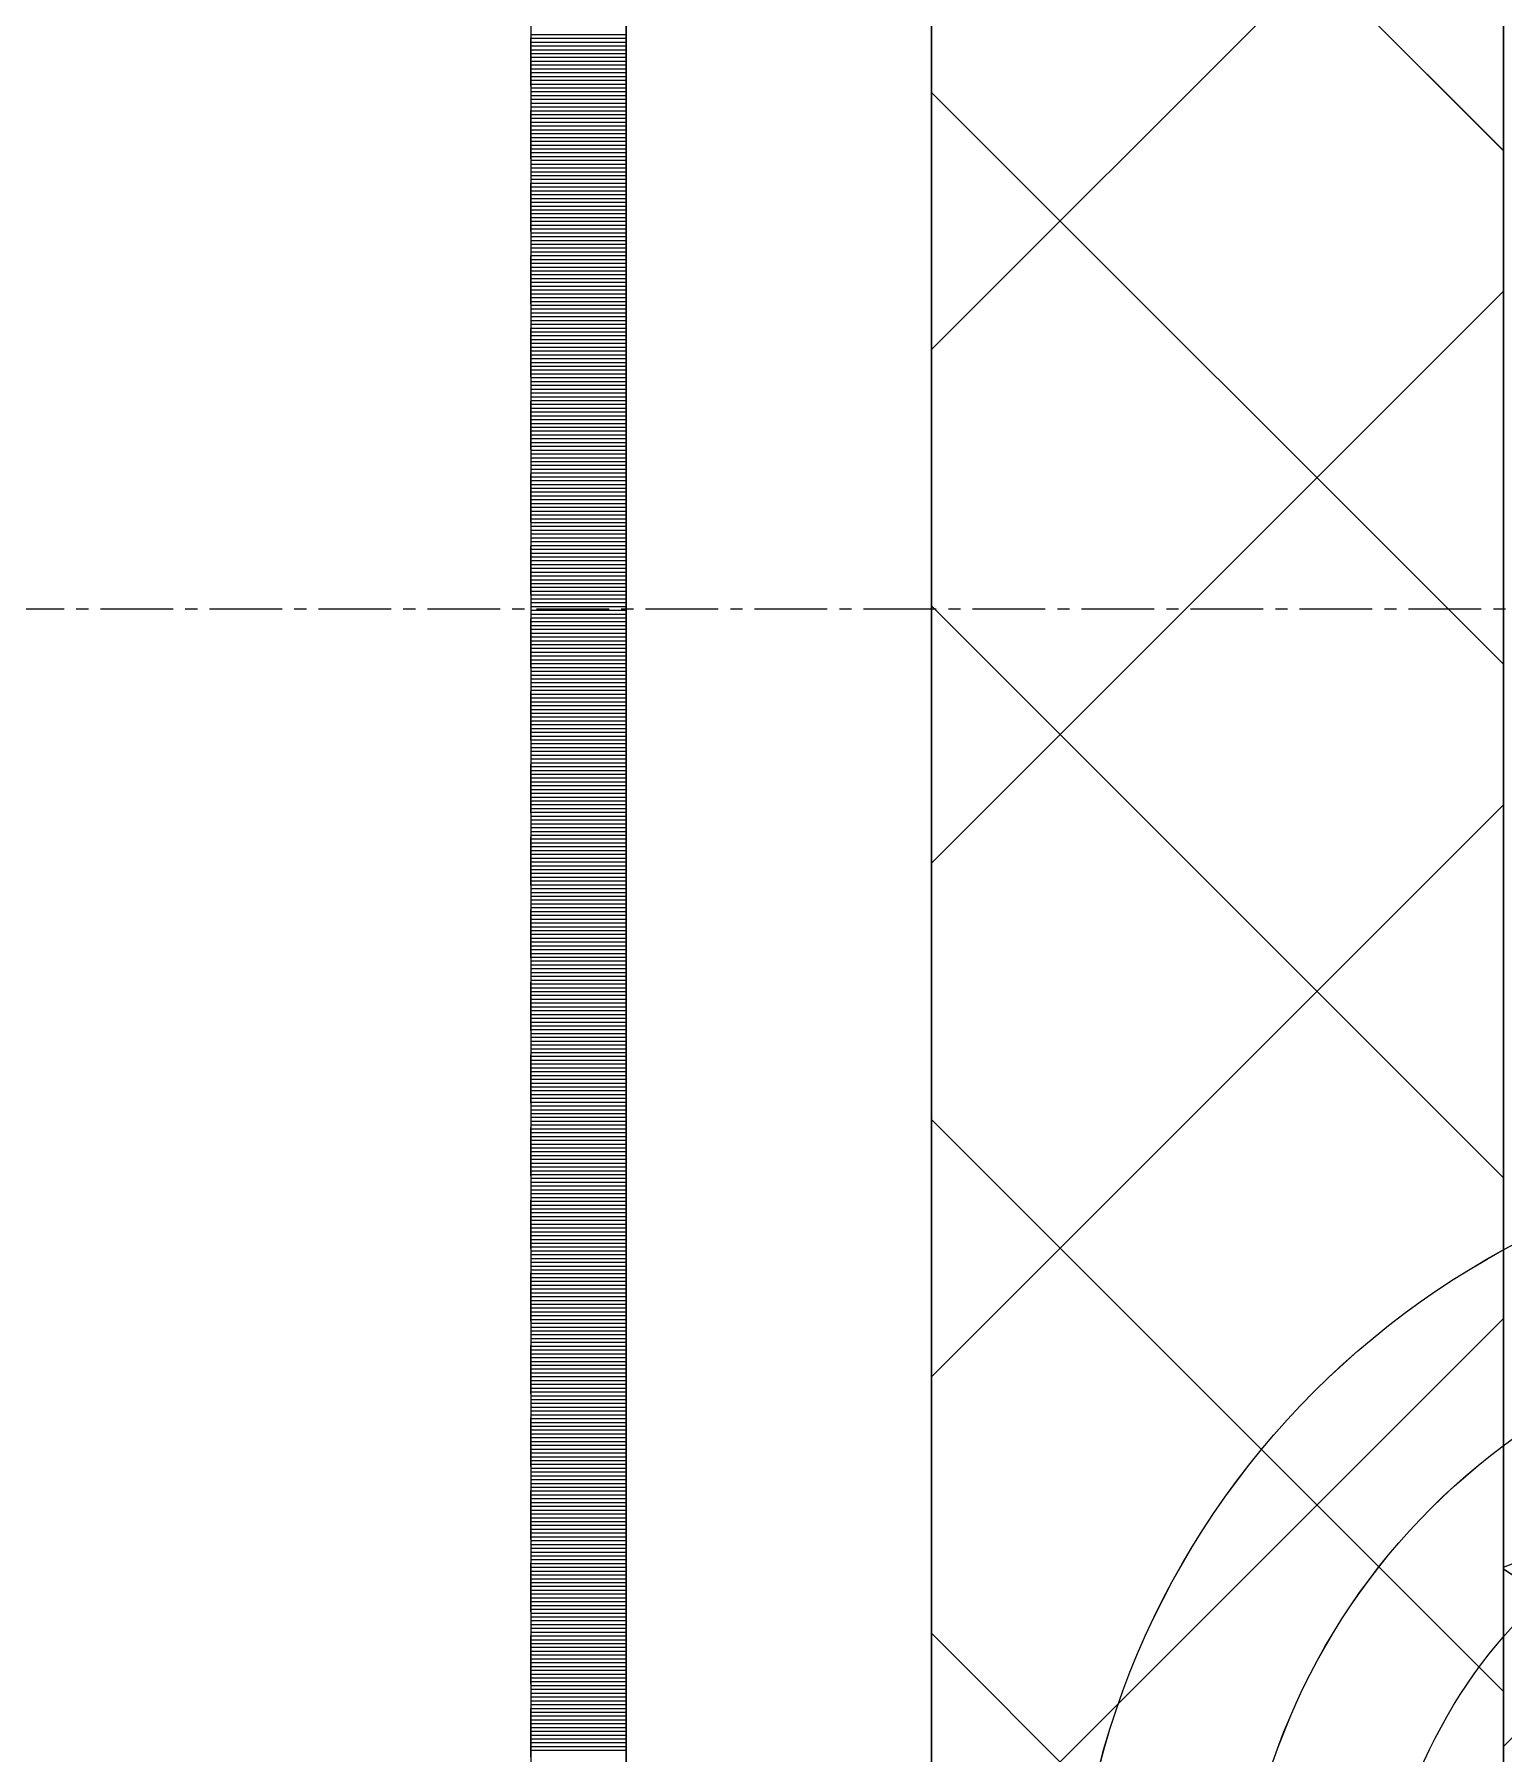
# Model space of a CAD drawing. Header units: millimetres. Extents: x 470010 to 1231400, y -134005 to 421770.
# Drawn here: x 672388.4 to 672773.6, y -67511.4 to -67060.5 of the extents above; entities that cross this region are included whole.
import ezdxf
from ezdxf.enums import TextEntityAlignment as Align

# ---------------------------------------------------------------- set-up
doc = ezdxf.new("R2010")
doc.units = ezdxf.units.MM
doc.linetypes.add('CENTER2', pattern=[28.575, 19.05, -3.175, 3.175, -3.175])
doc.linetypes.add('DASHED', pattern=[19.05, 12.7, -6.35])
doc.layers.get('Defpoints').update_dxf_attribs({"color": 140})
doc.layers.add('АР_Делит', color=120, linetype='Continuous', lineweight=0, plot=False)
for name, color, linetype, lineweight in [('АР_Стены ПЕНОблок', 52, 'Continuous', 20), ('АР_Тонкая', 254, 'Continuous', 5), ('АР_Утеплитель', 31, 'Continuous', 0), ('АР_Штриховка', 8, 'Continuous', 0)]:
    doc.layers.add(name, color=color, linetype=linetype, lineweight=lineweight)
doc.layers.add('РД_Оси_100', color=7, linetype='Continuous', lineweight=0, true_color=0x525252)
doc.styles.add('style1', font='ARIALN.TTF')

# ---------------------------------------------------------------- blocks, each defined once
blk = doc.blocks.new('СОШ_2200_АР_ОСИ_М100_28.05.24')
at = {"layer": 'АР_Делит', "color": 251, "linetype": 'DASHED', "true_color": 0x636466}
blk.add_lwpolyline([(114955, 135155), (114955, -355), (93595.036, -355), (93595.036, 13855), (94145, 13855), (94145, 68320), (66055, 68320), (66055, 13857.73), (83455, 13857.73), (83455, -355), (45245, -355), (45245, 13145), (44695, 13145), (44695, 26755), (45245, 26755), (45245, 68320), (20455, 68320), (20455, 26755), (27955, 26755), (27955, 13145), (-355, 13145), (-355, 100855)], dxfattribs=at)
at = {"layer": 'РД_Оси_100', "color": 251, "linetype": 'CENTER2', "true_color": 0x636466}
blk.add_lwpolyline([(29555, 26400), (-5454.958, 26400), (-5954.958, 26250)], dxfattribs=at)
blk = doc.blocks.new('A$C9108343f')
at = {"layer": 'АР_Делит', "color": 18, "true_color": 0x000000}
for radius in [216.34, 173.04, 136.21]:
    blk.add_circle((7158.34, 32796.92), radius, dxfattribs=at)
at = {"layer": 'АР_Стены ПЕНОблок', "color": 18, "linetype": 'Continuous', "lineweight": 20, "true_color": 0x000000}
blk.add_line((7054.96, 97555), (7054.96, 21355), dxfattribs=at)
at = {"layer": 'АР_Тонкая', "color": 18, "linetype": 'Continuous', "lineweight": 5, "true_color": 0x000000}
for p, q in [((6799.96, 97555), (6799.96, 21355)), ((6824.96, 97555), (6824.96, 21355)), ((6824.96, 21355), (6824.96, 97555)), ((6904.96, 21355), (6904.96, 97555))]:
    blk.add_line(p, q, dxfattribs=at)
at = {"layer": 'АР_Утеплитель', "color": 18, "linetype": 'Continuous', "lineweight": 0, "true_color": 0x000000}
for p, q in [((6904.96, 97555), (6904.96, 21355)), ((7054.96, 21355), (7054.96, 97555))]:
    blk.add_line(p, q, dxfattribs=at)
at = {"layer": 'АР_Штриховка', "color": 18, "linetype": 'Continuous', "lineweight": 0, "true_color": 0x000000}
for p, q in [((7054.96, 33275.27), (6904.96, 33425.27)), ((6904.96, 33223.13), (7054.96, 33373.13)), ((6799.96, 33305.75), (6824.96, 33305.75)), ((6799.96, 33304.75), (6824.96, 33304.75)), ((6799.96, 33303.75), (6824.96, 33303.75)), ((6799.96, 33302.75), (6824.96, 33302.75)), ((6799.96, 33301.75), (6824.96, 33301.75)), ((6799.96, 33300.75), (6824.96, 33300.75)), ((6799.96, 33299.75), (6824.96, 33299.75)), ((6799.96, 33298.75), (6824.96, 33298.75)), ((6799.96, 33297.75), (6824.96, 33297.75)), ((6799.96, 33296.75), (6824.96, 33296.75)), ((6799.96, 33295.75), (6824.96, 33295.75)), ((6799.96, 33294.75), (6824.96, 33294.75)), ((6799.96, 33293.75), (6824.96, 33293.75)), ((6799.96, 33292.75), (6824.96, 33292.75)), ((6799.96, 33291.75), (6824.96, 33291.75)), ((6799.96, 33290.75), (6824.96, 33290.75)), ((6799.96, 33289.75), (6824.96, 33289.75)), ((7054.96, 33140.56), (6904.96, 33290.56)), ((6799.96, 33288.75), (6824.96, 33288.75)), ((6799.96, 33287.75), (6824.96, 33287.75)), ((6799.96, 33286.75), (6824.96, 33286.75)), ((6799.96, 33285.75), (6824.96, 33285.75)), ((6799.96, 33284.75), (6824.96, 33284.75)), ((6799.96, 33283.75), (6824.96, 33283.75)), ((6799.96, 33282.75), (6824.96, 33282.75)), ((6799.96, 33281.75), (6824.96, 33281.75)), ((6799.96, 33280.75), (6824.96, 33280.75)), ((6799.96, 33279.75), (6824.96, 33279.75)), ((6799.96, 33278.75), (6824.96, 33278.75)), ((6799.96, 33277.75), (6824.96, 33277.75)), ((6799.96, 33276.75), (6824.96, 33276.75)), ((6799.96, 33275.75), (6824.96, 33275.75)), ((6799.96, 33274.75), (6824.96, 33274.75)), ((6799.96, 33273.75), (6824.96, 33273.75)), ((6799.96, 33272.75), (6824.96, 33272.75)), ((6799.96, 33271.75), (6824.96, 33271.75)), ((6799.96, 33270.75), (6824.96, 33270.75)), ((6799.96, 33269.75), (6824.96, 33269.75)), ((6799.96, 33268.75), (6824.96, 33268.75)), ((6799.96, 33267.75), (6824.96, 33267.75)), ((6799.96, 33266.75), (6824.96, 33266.75)), ((6799.96, 33265.75), (6824.96, 33265.75)), ((6799.96, 33264.75), (6824.96, 33264.75)), ((6799.96, 33263.75), (6824.96, 33263.75)), ((6799.96, 33262.75), (6824.96, 33262.75)), ((6799.96, 33261.75), (6824.96, 33261.75)), ((6799.96, 33260.75), (6824.96, 33260.75)), ((6799.96, 33259.75), (6824.96, 33259.75)), ((6799.96, 33258.75), (6824.96, 33258.75)), ((6799.96, 33257.75), (6824.96, 33257.75)), ((6799.96, 33256.75), (6824.96, 33256.75)), ((6799.96, 33255.75), (6824.96, 33255.75)), ((6799.96, 33254.75), (6824.96, 33254.75)), ((6799.96, 33253.75), (6824.96, 33253.75)), ((6799.96, 33252.75), (6824.96, 33252.75)), ((6799.96, 33251.75), (6824.96, 33251.75)), ((6799.96, 33250.75), (6824.96, 33250.75)), ((6799.96, 33249.75), (6824.96, 33249.75)), ((6799.96, 33248.75), (6824.96, 33248.75)), ((6799.96, 33247.75), (6824.96, 33247.75)), ((6799.96, 33246.75), (6824.96, 33246.75)), ((6799.96, 33245.75), (6824.96, 33245.75)), ((6799.96, 33244.75), (6824.96, 33244.75)), ((6799.96, 33243.75), (6824.96, 33243.75)), ((6799.96, 33242.75), (6824.96, 33242.75)), ((6799.96, 33241.75), (6824.96, 33241.75)), ((6799.96, 33240.75), (6824.96, 33240.75)), ((6799.96, 33239.75), (6824.96, 33239.75)), ((6799.96, 33238.75), (6824.96, 33238.75)), ((6799.96, 33237.75), (6824.96, 33237.75)), ((6799.96, 33236.75), (6824.96, 33236.75)), ((6799.96, 33235.75), (6824.96, 33235.75)), ((6904.96, 33088.43), (7054.96, 33238.43)), ((6799.96, 33234.75), (6824.96, 33234.75)), ((6799.96, 33233.75), (6824.96, 33233.75)), ((6799.96, 33232.75), (6824.96, 33232.75)), ((6799.96, 33231.75), (6824.96, 33231.75)), ((6799.96, 33230.75), (6824.96, 33230.75)), ((6799.96, 33229.75), (6824.96, 33229.75)), ((6799.96, 33228.75), (6824.96, 33228.75)), ((6799.96, 33227.75), (6824.96, 33227.75)), ((6799.96, 33226.75), (6824.96, 33226.75)), ((6799.96, 33225.75), (6824.96, 33225.75)), ((6799.96, 33224.75), (6824.96, 33224.75)), ((6799.96, 33223.75), (6824.96, 33223.75)), ((6799.96, 33222.75), (6824.96, 33222.75)), ((6799.96, 33221.75), (6824.96, 33221.75)), ((6799.96, 33220.75), (6824.96, 33220.75)), ((6799.96, 33219.75), (6824.96, 33219.75)), ((6799.96, 33218.75), (6824.96, 33218.75)), ((6799.96, 33217.75), (6824.96, 33217.75)), ((6799.96, 33216.75), (6824.96, 33216.75)), ((6799.96, 33215.75), (6824.96, 33215.75)), ((6799.96, 33214.75), (6824.96, 33214.75)), ((6799.96, 33213.75), (6824.96, 33213.75)), ((6799.96, 33212.75), (6824.96, 33212.75)), ((6799.96, 33211.75), (6824.96, 33211.75)), ((6799.96, 33210.75), (6824.96, 33210.75)), ((6799.96, 33209.75), (6824.96, 33209.75)), ((6799.96, 33208.75), (6824.96, 33208.75)), ((6799.96, 33207.75), (6824.96, 33207.75)), ((6799.96, 33206.75), (6824.96, 33206.75)), ((6799.96, 33205.75), (6824.96, 33205.75)), ((6799.96, 33204.75), (6824.96, 33204.75)), ((6799.96, 33203.75), (6824.96, 33203.75)), ((6799.96, 33202.75), (6824.96, 33202.75)), ((6799.96, 33201.75), (6824.96, 33201.75)), ((6799.96, 33200.75), (6824.96, 33200.75)), ((6799.96, 33199.75), (6824.96, 33199.75)), ((6799.96, 33198.75), (6824.96, 33198.75)), ((6799.96, 33197.75), (6824.96, 33197.75)), ((6799.96, 33196.75), (6824.96, 33196.75)), ((6799.96, 33195.75), (6824.96, 33195.75)), ((6799.96, 33194.75), (6824.96, 33194.75)), ((6799.96, 33193.75), (6824.96, 33193.75)), ((6799.96, 33192.75), (6824.96, 33192.75)), ((6799.96, 33191.75), (6824.96, 33191.75)), ((6799.96, 33190.75), (6824.96, 33190.75)), ((6799.96, 33189.75), (6824.96, 33189.75)), ((6799.96, 33188.75), (6824.96, 33188.75)), ((6799.96, 33187.75), (6824.96, 33187.75)), ((6799.96, 33186.75), (6824.96, 33186.75)), ((6799.96, 33185.75), (6824.96, 33185.75)), ((6799.96, 33184.75), (6824.96, 33184.75)), ((6799.96, 33183.75), (6824.96, 33183.75)), ((6799.96, 33182.75), (6824.96, 33182.75)), ((6799.96, 33181.75), (6824.96, 33181.75)), ((6799.96, 33180.75), (6824.96, 33180.75)), ((6799.96, 33179.75), (6824.96, 33179.75)), ((6799.96, 33178.75), (6824.96, 33178.75)), ((6799.96, 33177.75), (6824.96, 33177.75)), ((6799.96, 33176.75), (6824.96, 33176.75)), ((6799.96, 33175.75), (6824.96, 33175.75)), ((6799.96, 33174.75), (6824.96, 33174.75)), ((6799.96, 33173.75), (6824.96, 33173.75)), ((6799.96, 33172.75), (6824.96, 33172.75)), ((6799.96, 33171.75), (6824.96, 33171.75)), ((6799.96, 33170.75), (6824.96, 33170.75)), ((6799.96, 33169.75), (6824.96, 33169.75)), ((6799.96, 33168.75), (6824.96, 33168.75)), ((6799.96, 33167.75), (6824.96, 33167.75)), ((6799.96, 33166.75), (6824.96, 33166.75)), ((6799.96, 33165.75), (6824.96, 33165.75)), ((6799.96, 33164.75), (6824.96, 33164.75)), ((6799.96, 33163.75), (6824.96, 33163.75)), ((6799.96, 33162.75), (6824.96, 33162.75)), ((6799.96, 33161.75), (6824.96, 33161.75)), ((6799.96, 33160.75), (6824.96, 33160.75)), ((6799.96, 33159.75), (6824.96, 33159.75)), ((6799.96, 33158.75), (6824.96, 33158.75)), ((6799.96, 33157.75), (6824.96, 33157.75)), ((6799.96, 33156.75), (6824.96, 33156.75)), ((6799.96, 33155.75), (6824.96, 33155.75)), ((6799.96, 33154.75), (6824.96, 33154.75)), ((7054.96, 33005.86), (6904.96, 33155.86)), ((6799.96, 33153.75), (6824.96, 33153.75)), ((6799.96, 33152.75), (6824.96, 33152.75)), ((6799.96, 33151.75), (6824.96, 33151.75)), ((6799.96, 33150.75), (6824.96, 33150.75)), ((6799.96, 33149.75), (6824.96, 33149.75)), ((6799.96, 33148.75), (6824.96, 33148.75)), ((6799.96, 33147.75), (6824.96, 33147.75)), ((6799.96, 33146.75), (6824.96, 33146.75)), ((6799.96, 33145.75), (6824.96, 33145.75)), ((6799.96, 33144.75), (6824.96, 33144.75)), ((6799.96, 33143.75), (6824.96, 33143.75)), ((6799.96, 33142.75), (6824.96, 33142.75)), ((6799.96, 33141.75), (6824.96, 33141.75)), ((6799.96, 33140.75), (6824.96, 33140.75)), ((6799.96, 33139.75), (6824.96, 33139.75)), ((6799.96, 33138.75), (6824.96, 33138.75)), ((6799.96, 33137.75), (6824.96, 33137.75)), ((6799.96, 33136.75), (6824.96, 33136.75)), ((6799.96, 33135.75), (6824.96, 33135.75)), ((6799.96, 33134.75), (6824.96, 33134.75)), ((6799.96, 33133.75), (6824.96, 33133.75)), ((6799.96, 33132.75), (6824.96, 33132.75)), ((6799.96, 33131.75), (6824.96, 33131.75)), ((6799.96, 33130.75), (6824.96, 33130.75)), ((6799.96, 33129.75), (6824.96, 33129.75)), ((6799.96, 33128.75), (6824.96, 33128.75)), ((6799.96, 33127.75), (6824.96, 33127.75)), ((6799.96, 33126.75), (6824.96, 33126.75)), ((6799.96, 33125.75), (6824.96, 33125.75)), ((6799.96, 33124.75), (6824.96, 33124.75)), ((6799.96, 33123.75), (6824.96, 33123.75)), ((6799.96, 33122.75), (6824.96, 33122.75)), ((6799.96, 33121.75), (6824.96, 33121.75)), ((6799.96, 33120.75), (6824.96, 33120.75)), ((6799.96, 33119.75), (6824.96, 33119.75)), ((6799.96, 33118.75), (6824.96, 33118.75)), ((6799.96, 33117.75), (6824.96, 33117.75)), ((6799.96, 33116.75), (6824.96, 33116.75)), ((6799.96, 33115.75), (6824.96, 33115.75)), ((6799.96, 33114.75), (6824.96, 33114.75)), ((6799.96, 33113.75), (6824.96, 33113.75)), ((6799.96, 33112.75), (6824.96, 33112.75)), ((6799.96, 33111.75), (6824.96, 33111.75)), ((6799.96, 33110.75), (6824.96, 33110.75)), ((6799.96, 33109.75), (6824.96, 33109.75)), ((6799.96, 33108.75), (6824.96, 33108.75)), ((6799.96, 33107.75), (6824.96, 33107.75)), ((6799.96, 33106.75), (6824.96, 33106.75)), ((6799.96, 33105.75), (6824.96, 33105.75)), ((6799.96, 33104.75), (6824.96, 33104.75)), ((6799.96, 33103.75), (6824.96, 33103.75)), ((6799.96, 33102.75), (6824.96, 33102.75)), ((6799.96, 33101.75), (6824.96, 33101.75)), ((6799.96, 33100.75), (6824.96, 33100.75)), ((6904.96, 32953.72), (7054.96, 33103.72)), ((6799.96, 33099.75), (6824.96, 33099.75)), ((6799.96, 33098.75), (6824.96, 33098.75)), ((6799.96, 33097.75), (6824.96, 33097.75)), ((6799.96, 33096.75), (6824.96, 33096.75)), ((6799.96, 33095.75), (6824.96, 33095.75)), ((6799.96, 33094.75), (6824.96, 33094.75)), ((6799.96, 33093.75), (6824.96, 33093.75)), ((6799.96, 33092.75), (6824.96, 33092.75)), ((6799.96, 33091.75), (6824.96, 33091.75)), ((6799.96, 33090.75), (6824.96, 33090.75)), ((6799.96, 33089.75), (6824.96, 33089.75)), ((6799.96, 33088.75), (6824.96, 33088.75)), ((6799.96, 33087.75), (6824.96, 33087.75)), ((6799.96, 33086.75), (6824.96, 33086.75)), ((6799.96, 33085.75), (6824.96, 33085.75)), ((6799.96, 33084.75), (6824.96, 33084.75)), ((6799.96, 33083.75), (6824.96, 33083.75)), ((6799.96, 33082.75), (6824.96, 33082.75)), ((6799.96, 33081.75), (6824.96, 33081.75)), ((6799.96, 33080.75), (6824.96, 33080.75)), ((6799.96, 33079.75), (6824.96, 33079.75)), ((6799.96, 33078.75), (6824.96, 33078.75)), ((6799.96, 33077.75), (6824.96, 33077.75)), ((6799.96, 33076.75), (6824.96, 33076.75)), ((6799.96, 33075.75), (6824.96, 33075.75)), ((6799.96, 33074.75), (6824.96, 33074.75)), ((6799.96, 33073.75), (6824.96, 33073.75)), ((6799.96, 33072.75), (6824.96, 33072.75)), ((6799.96, 33071.75), (6824.96, 33071.75)), ((6799.96, 33070.75), (6824.96, 33070.75)), ((6799.96, 33069.75), (6824.96, 33069.75)), ((6799.96, 33068.75), (6824.96, 33068.75)), ((6799.96, 33067.75), (6824.96, 33067.75)), ((6799.96, 33066.75), (6824.96, 33066.75)), ((6799.96, 33065.75), (6824.96, 33065.75)), ((6799.96, 33064.75), (6824.96, 33064.75)), ((6799.96, 33063.75), (6824.96, 33063.75)), ((6799.96, 33062.75), (6824.96, 33062.75)), ((6799.96, 33061.75), (6824.96, 33061.75)), ((6799.96, 33060.75), (6824.96, 33060.75)), ((6799.96, 33059.75), (6824.96, 33059.75)), ((6799.96, 33058.75), (6824.96, 33058.75)), ((6799.96, 33057.75), (6824.96, 33057.75)), ((6799.96, 33056.75), (6824.96, 33056.75)), ((6799.96, 33055.75), (6824.96, 33055.75)), ((6799.96, 33054.75), (6824.96, 33054.75)), ((6799.96, 33053.75), (6824.96, 33053.75)), ((6799.96, 33052.75), (6824.96, 33052.75)), ((6799.96, 33051.75), (6824.96, 33051.75)), ((6799.96, 33050.75), (6824.96, 33050.75)), ((6799.96, 33049.75), (6824.96, 33049.75)), ((6799.96, 33048.75), (6824.96, 33048.75)), ((6799.96, 33047.75), (6824.96, 33047.75)), ((6799.96, 33046.75), (6824.96, 33046.75)), ((6799.96, 33045.75), (6824.96, 33045.75)), ((6799.96, 33044.75), (6824.96, 33044.75)), ((6799.96, 33043.75), (6824.96, 33043.75)), ((6799.96, 33042.75), (6824.96, 33042.75)), ((6799.96, 33041.75), (6824.96, 33041.75)), ((6799.96, 33040.75), (6824.96, 33040.75)), ((6799.96, 33039.75), (6824.96, 33039.75)), ((6799.96, 33038.75), (6824.96, 33038.75)), ((6799.96, 33037.75), (6824.96, 33037.75)), ((6799.96, 33036.75), (6824.96, 33036.75)), ((6799.96, 33035.75), (6824.96, 33035.75)), ((6799.96, 33034.75), (6824.96, 33034.75)), ((6799.96, 33033.75), (6824.96, 33033.75)), ((6799.96, 33032.75), (6824.96, 33032.75)), ((6799.96, 33031.75), (6824.96, 33031.75)), ((6799.96, 33030.75), (6824.96, 33030.75)), ((6799.96, 33029.75), (6824.96, 33029.75)), ((6799.96, 33028.75), (6824.96, 33028.75)), ((6799.96, 33027.75), (6824.96, 33027.75)), ((6799.96, 33026.75), (6824.96, 33026.75)), ((6799.96, 33025.75), (6824.96, 33025.75)), ((6799.96, 33024.75), (6824.96, 33024.75)), ((6799.96, 33023.75), (6824.96, 33023.75)), ((6799.96, 33022.75), (6824.96, 33022.75)), ((6799.96, 33021.75), (6824.96, 33021.75)), ((6799.96, 33020.75), (6824.96, 33020.75)), ((6799.96, 33019.75), (6824.96, 33019.75)), ((6799.96, 33018.75), (6824.96, 33018.75)), ((7054.96, 32871.16), (6904.96, 33021.16)), ((6799.96, 33017.75), (6824.96, 33017.75)), ((6799.96, 33016.75), (6824.96, 33016.75)), ((6799.96, 33015.75), (6824.96, 33015.75)), ((6799.96, 33014.75), (6824.96, 33014.75)), ((6799.96, 33013.75), (6824.96, 33013.75)), ((6799.96, 33012.75), (6824.96, 33012.75)), ((6799.96, 33011.75), (6824.96, 33011.75)), ((6799.96, 33010.75), (6824.96, 33010.75)), ((6799.96, 33009.75), (6824.96, 33009.75)), ((6799.96, 33008.75), (6824.96, 33008.75)), ((6799.96, 33007.75), (6824.96, 33007.75)), ((6799.96, 33006.75), (6824.96, 33006.75)), ((6799.96, 33005.75), (6824.96, 33005.75)), ((6799.96, 33004.75), (6824.96, 33004.75)), ((6799.96, 33003.75), (6824.96, 33003.75)), ((6799.96, 33002.75), (6824.96, 33002.75)), ((6799.96, 33001.75), (6824.96, 33001.75)), ((6799.96, 33000.75), (6824.96, 33000.75)), ((6799.96, 32999.75), (6824.96, 32999.75)), ((6799.96, 32998.75), (6824.96, 32998.75)), ((6799.96, 32997.75), (6824.96, 32997.75)), ((6799.96, 32996.75), (6824.96, 32996.75)), ((6799.96, 32995.75), (6824.96, 32995.75)), ((6799.96, 32994.75), (6824.96, 32994.75)), ((6799.96, 32993.75), (6824.96, 32993.75)), ((6799.96, 32992.75), (6824.96, 32992.75)), ((6799.96, 32991.75), (6824.96, 32991.75)), ((6799.96, 32990.75), (6824.96, 32990.75)), ((6799.96, 32989.75), (6824.96, 32989.75)), ((6799.96, 32988.75), (6824.96, 32988.75)), ((6799.96, 32987.75), (6824.96, 32987.75)), ((6799.96, 32986.75), (6824.96, 32986.75)), ((6799.96, 32985.75), (6824.96, 32985.75)), ((6799.96, 32984.75), (6824.96, 32984.75)), ((6799.96, 32983.75), (6824.96, 32983.75)), ((6799.96, 32982.75), (6824.96, 32982.75)), ((6799.96, 32981.75), (6824.96, 32981.75)), ((6799.96, 32980.75), (6824.96, 32980.75)), ((6799.96, 32979.75), (6824.96, 32979.75)), ((6799.96, 32978.75), (6824.96, 32978.75)), ((6799.96, 32977.75), (6824.96, 32977.75)), ((6799.96, 32976.75), (6824.96, 32976.75)), ((6799.96, 32975.75), (6824.96, 32975.75)), ((6799.96, 32974.75), (6824.96, 32974.75)), ((6799.96, 32973.75), (6824.96, 32973.75)), ((6799.96, 32972.75), (6824.96, 32972.75)), ((6799.96, 32971.75), (6824.96, 32971.75)), ((6799.96, 32970.75), (6824.96, 32970.75)), ((6799.96, 32969.75), (6824.96, 32969.75)), ((6799.96, 32968.75), (6824.96, 32968.75)), ((6799.96, 32967.75), (6824.96, 32967.75)), ((6799.96, 32966.75), (6824.96, 32966.75)), ((6799.96, 32965.75), (6824.96, 32965.75)), ((6799.96, 32964.75), (6824.96, 32964.75)), ((6904.96, 32819.02), (7054.96, 32969.02)), ((6799.96, 32963.75), (6824.96, 32963.75)), ((6799.96, 32962.75), (6824.96, 32962.75)), ((6799.96, 32961.75), (6824.96, 32961.75)), ((6799.96, 32960.75), (6824.96, 32960.75)), ((6799.96, 32959.75), (6824.96, 32959.75)), ((6799.96, 32958.75), (6824.96, 32958.75)), ((6799.96, 32957.75), (6824.96, 32957.75)), ((6799.96, 32956.75), (6824.96, 32956.75)), ((6799.96, 32955.75), (6824.96, 32955.75)), ((6799.96, 32954.75), (6824.96, 32954.75)), ((6799.96, 32953.75), (6824.96, 32953.75)), ((6799.96, 32952.75), (6824.96, 32952.75)), ((6799.96, 32951.75), (6824.96, 32951.75)), ((6799.96, 32950.75), (6824.96, 32950.75)), ((6799.96, 32949.75), (6824.96, 32949.75)), ((6799.96, 32948.75), (6824.96, 32948.75)), ((6799.96, 32947.75), (6824.96, 32947.75)), ((6799.96, 32946.75), (6824.96, 32946.75)), ((6799.96, 32945.75), (6824.96, 32945.75)), ((6799.96, 32944.75), (6824.96, 32944.75)), ((6799.96, 32943.75), (6824.96, 32943.75)), ((6799.96, 32942.75), (6824.96, 32942.75)), ((6799.96, 32941.75), (6824.96, 32941.75)), ((6799.96, 32940.75), (6824.96, 32940.75)), ((6799.96, 32939.75), (6824.96, 32939.75)), ((6799.96, 32938.75), (6824.96, 32938.75)), ((6799.96, 32937.75), (6824.96, 32937.75)), ((6799.96, 32936.75), (6824.96, 32936.75)), ((6799.96, 32935.75), (6824.96, 32935.75)), ((6799.96, 32934.75), (6824.96, 32934.75)), ((6799.96, 32933.75), (6824.96, 32933.75)), ((6799.96, 32932.75), (6824.96, 32932.75)), ((6799.96, 32931.75), (6824.96, 32931.75)), ((6799.96, 32930.75), (6824.96, 32930.75)), ((6799.96, 32929.75), (6824.96, 32929.75)), ((6799.96, 32928.75), (6824.96, 32928.75)), ((6799.96, 32927.75), (6824.96, 32927.75)), ((6799.96, 32926.75), (6824.96, 32926.75)), ((6799.96, 32925.75), (6824.96, 32925.75)), ((6799.96, 32924.75), (6824.96, 32924.75)), ((6799.96, 32923.75), (6824.96, 32923.75)), ((6799.96, 32922.75), (6824.96, 32922.75)), ((6799.96, 32921.75), (6824.96, 32921.75)), ((6799.96, 32920.75), (6824.96, 32920.75)), ((6799.96, 32919.75), (6824.96, 32919.75)), ((6799.96, 32918.75), (6824.96, 32918.75)), ((6799.96, 32917.75), (6824.96, 32917.75)), ((6799.96, 32916.75), (6824.96, 32916.75)), ((6799.96, 32915.75), (6824.96, 32915.75)), ((6799.96, 32914.75), (6824.96, 32914.75)), ((6799.96, 32913.75), (6824.96, 32913.75)), ((6799.96, 32912.75), (6824.96, 32912.75)), ((6799.96, 32911.75), (6824.96, 32911.75)), ((6799.96, 32910.75), (6824.96, 32910.75)), ((7054.96, 32903.78), (7072.52, 32910.52)), ((6799.96, 32909.75), (6824.96, 32909.75)), ((6799.96, 32908.75), (6824.96, 32908.75)), ((6799.96, 32907.75), (6824.96, 32907.75)), ((6799.96, 32906.75), (6824.96, 32906.75)), ((6799.96, 32905.75), (6824.96, 32905.75)), ((6799.96, 32904.75), (6824.96, 32904.75)), ((6799.96, 32903.75), (6824.96, 32903.75)), ((6799.96, 32902.75), (6824.96, 32902.75)), ((6799.96, 32901.75), (6824.96, 32901.75)), ((7054.96, 32903.38), (7067.31, 32895.05)), ((6799.96, 32900.75), (6824.96, 32900.75)), ((6799.96, 32899.75), (6824.96, 32899.75)), ((6799.96, 32898.75), (6824.96, 32898.75)), ((6799.96, 32897.75), (6824.96, 32897.75)), ((6799.96, 32896.75), (6824.96, 32896.75)), ((6799.96, 32895.75), (6824.96, 32895.75)), ((6799.96, 32894.75), (6824.96, 32894.75)), ((6799.96, 32893.75), (6824.96, 32893.75)), ((6799.96, 32892.75), (6824.96, 32892.75)), ((6799.96, 32891.75), (6824.96, 32891.75)), ((6799.96, 32890.75), (6824.96, 32890.75)), ((6799.96, 32889.75), (6824.96, 32889.75)), ((6799.96, 32888.75), (6824.96, 32888.75)), ((6799.96, 32887.75), (6824.96, 32887.75)), ((6799.96, 32886.75), (6824.96, 32886.75)), ((6799.96, 32885.75), (6824.96, 32885.75)), ((6799.96, 32884.75), (6824.96, 32884.75)), ((6799.96, 32883.75), (6824.96, 32883.75)), ((7054.96, 32736.45), (6904.96, 32886.45)), ((6799.96, 32882.75), (6824.96, 32882.75)), ((6799.96, 32881.75), (6824.96, 32881.75)), ((6799.96, 32880.75), (6824.96, 32880.75)), ((6799.96, 32879.75), (6824.96, 32879.75)), ((6799.96, 32878.75), (6824.96, 32878.75)), ((6799.96, 32877.75), (6824.96, 32877.75)), ((6799.96, 32876.75), (6824.96, 32876.75)), ((6799.96, 32875.75), (6824.96, 32875.75)), ((6799.96, 32874.75), (6824.96, 32874.75)), ((6799.96, 32873.75), (6824.96, 32873.75)), ((6799.96, 32872.75), (6824.96, 32872.75)), ((6799.96, 32871.75), (6824.96, 32871.75)), ((6799.96, 32870.75), (6824.96, 32870.75)), ((6799.96, 32869.75), (6824.96, 32869.75)), ((6799.96, 32868.75), (6824.96, 32868.75)), ((6799.96, 32867.75), (6824.96, 32867.75)), ((6799.96, 32866.75), (6824.96, 32866.75)), ((6799.96, 32865.75), (6824.96, 32865.75)), ((6799.96, 32864.75), (6824.96, 32864.75)), ((6799.96, 32863.75), (6824.96, 32863.75)), ((6799.96, 32862.75), (6824.96, 32862.75)), ((6799.96, 32861.75), (6824.96, 32861.75)), ((6799.96, 32860.75), (6824.96, 32860.75)), ((6799.96, 32859.75), (6824.96, 32859.75)), ((6799.96, 32858.75), (6824.96, 32858.75)), ((6799.96, 32857.75), (6824.96, 32857.75)), ((6799.96, 32856.75), (6824.96, 32856.75)), ((6799.96, 32855.75), (6824.96, 32855.75))]:
    blk.add_line(p, q, dxfattribs=at)
at = {"layer": 'АР_Штриховка', "color": 18, "linetype": 'Continuous', "lineweight": 5, "true_color": 0x000000}
blk.add_line((7054.96, 32856.77), (7163.18, 32964.99), dxfattribs=at)
at = {"layer": 'РД_Оси_100'}
blk.add_blockref('СОШ_2200_АР_ОСИ_М100_28.05.24', (7154.96, 6755), dxfattribs=at)
at = {"layer": 'Defpoints', "color": 18, "true_color": 0x000000, "style": 'style1'}
for p in [(143949.34, 316089.12), (143974.98, 281639.5), (143890.4, 273244.71), (143839.99, 264276.81), (143967.75, 254892.38), (12251.96, 104178.14), (12382.58, 96023.14)]:
    blk.add_attdef('АР-ПОМЕЩЕНИЕ:НАИМЕНОВАНИЕ', text='', height=100, dxfattribs=at).set_placement(p, align=Align.MIDDLE)
at = {"layer": 'Defpoints', "color": 18, "true_color": 0x000000, "style": 'style1', "flags": 8}
for p in [(143951.3, 279099.09), (143848.34, 269251.11), (143875.33, 260094.25), (144049.74, 250824.7), (163419.28, 238153.36), (155897.46, 237965.97), (183037.2, 237965.97), (143342.94, 237876.19)]:
    blk.add_attdef('АР-ПОМЕЩЕНИЕ:НАИМЕНОВАНИЕ', text='', height=100, dxfattribs=at).set_placement(p, align=Align.MIDDLE)

msp = doc.modelspace()

# ---------------------------------------------------------------- linework, layer by layer
at = {"layer": 'АР_Делит', "color": 18, "true_color": 0x000000}
for radius in [216.336, 173.036, 136.212]:
    msp.add_circle((672876.957, -67569.322), radius, dxfattribs=at)
at = {"layer": 'АР_Стены ПЕНОблок', "color": 18, "linetype": 'Continuous', "lineweight": 20, "true_color": 0x000000}
msp.add_line((672773.57, -2811.242), (672773.57, -79011.242), dxfattribs=at)
at = {"layer": 'АР_Тонкая', "color": 18, "linetype": 'Continuous', "lineweight": 5, "true_color": 0x000000}
for p, q in [((672518.57, -2811.242), (672518.57, -79011.242)), ((672543.57, -2811.242), (672543.57, -79011.242)), ((672543.57, -79011.242), (672543.57, -2811.242)), ((672623.57, -79011.242), (672623.57, -2811.242))]:
    msp.add_line(p, q, dxfattribs=at)
at = {"layer": 'АР_Утеплитель', "color": 18, "linetype": 'Continuous', "lineweight": 0, "true_color": 0x000000}
for p, q in [((672623.57, -2811.242), (672623.57, -79011.242)), ((672773.57, -79011.242), (672773.57, -2811.242))]:
    msp.add_line(p, q, dxfattribs=at)
at = {"layer": 'АР_Штриховка', "color": 18, "linetype": 'Continuous', "lineweight": 0, "true_color": 0x000000}
for p, q in [((672773.57, -67090.974), (672623.57, -66940.974)), ((672623.57, -67143.111), (672773.57, -66993.111)), ((672518.57, -67060.492), (672543.57, -67060.492)), ((672518.57, -67061.492), (672543.57, -67061.492)), ((672518.57, -67062.492), (672543.57, -67062.492)), ((672518.57, -67063.492), (672543.57, -67063.492)), ((672518.57, -67064.492), (672543.57, -67064.492)), ((672518.57, -67065.492), (672543.57, -67065.492)), ((672518.57, -67066.492), (672543.57, -67066.492)), ((672518.57, -67067.492), (672543.57, -67067.492)), ((672518.57, -67068.492), (672543.57, -67068.492)), ((672518.57, -67069.492), (672543.57, -67069.492)), ((672518.57, -67070.492), (672543.57, -67070.492)), ((672518.57, -67071.492), (672543.57, -67071.492)), ((672518.57, -67072.492), (672543.57, -67072.492)), ((672518.57, -67073.492), (672543.57, -67073.492)), ((672518.57, -67074.492), (672543.57, -67074.492)), ((672518.57, -67075.492), (672543.57, -67075.492)), ((672518.57, -67076.492), (672543.57, -67076.492)), ((672518.57, -67077.492), (672543.57, -67077.492)), ((672518.57, -67078.492), (672543.57, -67078.492)), ((672773.57, -67225.678), (672623.57, -67075.678)), ((672518.57, -67079.492), (672543.57, -67079.492)), ((672518.57, -67080.492), (672543.57, -67080.492)), ((672518.57, -67081.492), (672543.57, -67081.492)), ((672518.57, -67082.492), (672543.57, -67082.492)), ((672518.57, -67083.492), (672543.57, -67083.492)), ((672518.57, -67084.492), (672543.57, -67084.492)), ((672518.57, -67085.492), (672543.57, -67085.492)), ((672518.57, -67086.492), (672543.57, -67086.492)), ((672518.57, -67087.492), (672543.57, -67087.492)), ((672518.57, -67088.492), (672543.57, -67088.492)), ((672518.57, -67089.492), (672543.57, -67089.492)), ((672518.57, -67090.492), (672543.57, -67090.492)), ((672518.57, -67091.492), (672543.57, -67091.492)), ((672518.57, -67092.492), (672543.57, -67092.492)), ((672518.57, -67093.492), (672543.57, -67093.492)), ((672518.57, -67094.492), (672543.57, -67094.492)), ((672518.57, -67095.492), (672543.57, -67095.492)), ((672518.57, -67096.492), (672543.57, -67096.492)), ((672518.57, -67097.492), (672543.57, -67097.492)), ((672518.57, -67098.492), (672543.57, -67098.492)), ((672518.57, -67099.492), (672543.57, -67099.492)), ((672518.57, -67100.492), (672543.57, -67100.492)), ((672518.57, -67101.492), (672543.57, -67101.492)), ((672518.57, -67102.492), (672543.57, -67102.492)), ((672518.57, -67103.492), (672543.57, -67103.492)), ((672518.57, -67104.492), (672543.57, -67104.492)), ((672518.57, -67105.492), (672543.57, -67105.492)), ((672518.57, -67106.492), (672543.57, -67106.492)), ((672518.57, -67107.492), (672543.57, -67107.492)), ((672518.57, -67108.492), (672543.57, -67108.492)), ((672518.57, -67109.492), (672543.57, -67109.492)), ((672518.57, -67110.492), (672543.57, -67110.492)), ((672518.57, -67111.492), (672543.57, -67111.492)), ((672518.57, -67112.492), (672543.57, -67112.492)), ((672518.57, -67113.492), (672543.57, -67113.492)), ((672518.57, -67114.492), (672543.57, -67114.492)), ((672518.57, -67115.492), (672543.57, -67115.492)), ((672518.57, -67116.492), (672543.57, -67116.492)), ((672518.57, -67117.492), (672543.57, -67117.492)), ((672518.57, -67118.492), (672543.57, -67118.492)), ((672518.57, -67119.492), (672543.57, -67119.492)), ((672518.57, -67120.492), (672543.57, -67120.492)), ((672518.57, -67121.492), (672543.57, -67121.492)), ((672518.57, -67122.492), (672543.57, -67122.492)), ((672518.57, -67123.492), (672543.57, -67123.492)), ((672518.57, -67124.492), (672543.57, -67124.492)), ((672518.57, -67125.492), (672543.57, -67125.492)), ((672518.57, -67126.492), (672543.57, -67126.492)), ((672518.57, -67127.492), (672543.57, -67127.492)), ((672623.57, -67277.815), (672773.57, -67127.815)), ((672518.57, -67128.492), (672543.57, -67128.492)), ((672518.57, -67129.492), (672543.57, -67129.492)), ((672518.57, -67130.492), (672543.57, -67130.492)), ((672518.57, -67131.492), (672543.57, -67131.492)), ((672518.57, -67132.492), (672543.57, -67132.492)), ((672518.57, -67133.492), (672543.57, -67133.492)), ((672518.57, -67134.492), (672543.57, -67134.492)), ((672518.57, -67135.492), (672543.57, -67135.492)), ((672518.57, -67136.492), (672543.57, -67136.492)), ((672518.57, -67137.492), (672543.57, -67137.492)), ((672518.57, -67138.492), (672543.57, -67138.492)), ((672518.57, -67139.492), (672543.57, -67139.492)), ((672518.57, -67140.492), (672543.57, -67140.492)), ((672518.57, -67141.492), (672543.57, -67141.492)), ((672518.57, -67142.492), (672543.57, -67142.492)), ((672518.57, -67143.492), (672543.57, -67143.492)), ((672518.57, -67144.492), (672543.57, -67144.492)), ((672518.57, -67145.492), (672543.57, -67145.492)), ((672518.57, -67146.492), (672543.57, -67146.492)), ((672518.57, -67147.492), (672543.57, -67147.492)), ((672518.57, -67148.492), (672543.57, -67148.492)), ((672518.57, -67149.492), (672543.57, -67149.492)), ((672518.57, -67150.492), (672543.57, -67150.492)), ((672518.57, -67151.492), (672543.57, -67151.492)), ((672518.57, -67152.492), (672543.57, -67152.492)), ((672518.57, -67153.492), (672543.57, -67153.492)), ((672518.57, -67154.492), (672543.57, -67154.492)), ((672518.57, -67155.492), (672543.57, -67155.492)), ((672518.57, -67156.492), (672543.57, -67156.492)), ((672518.57, -67157.492), (672543.57, -67157.492)), ((672518.57, -67158.492), (672543.57, -67158.492)), ((672518.57, -67159.492), (672543.57, -67159.492)), ((672518.57, -67160.492), (672543.57, -67160.492)), ((672518.57, -67161.492), (672543.57, -67161.492)), ((672518.57, -67162.492), (672543.57, -67162.492)), ((672518.57, -67163.492), (672543.57, -67163.492)), ((672518.57, -67164.492), (672543.57, -67164.492)), ((672518.57, -67165.492), (672543.57, -67165.492)), ((672518.57, -67166.492), (672543.57, -67166.492)), ((672518.57, -67167.492), (672543.57, -67167.492)), ((672518.57, -67168.492), (672543.57, -67168.492)), ((672518.57, -67169.492), (672543.57, -67169.492)), ((672518.57, -67170.492), (672543.57, -67170.492)), ((672518.57, -67171.492), (672543.57, -67171.492)), ((672518.57, -67172.492), (672543.57, -67172.492)), ((672518.57, -67173.492), (672543.57, -67173.492)), ((672518.57, -67174.492), (672543.57, -67174.492)), ((672518.57, -67175.492), (672543.57, -67175.492)), ((672518.57, -67176.492), (672543.57, -67176.492)), ((672518.57, -67177.492), (672543.57, -67177.492)), ((672518.57, -67178.492), (672543.57, -67178.492)), ((672518.57, -67179.492), (672543.57, -67179.492)), ((672518.57, -67180.492), (672543.57, -67180.492)), ((672518.57, -67181.492), (672543.57, -67181.492)), ((672518.57, -67182.492), (672543.57, -67182.492)), ((672518.57, -67183.492), (672543.57, -67183.492)), ((672518.57, -67184.492), (672543.57, -67184.492)), ((672518.57, -67185.492), (672543.57, -67185.492)), ((672518.57, -67186.492), (672543.57, -67186.492)), ((672518.57, -67187.492), (672543.57, -67187.492)), ((672518.57, -67188.492), (672543.57, -67188.492)), ((672518.57, -67189.492), (672543.57, -67189.492)), ((672518.57, -67190.492), (672543.57, -67190.492)), ((672518.57, -67191.492), (672543.57, -67191.492)), ((672518.57, -67192.492), (672543.57, -67192.492)), ((672518.57, -67193.492), (672543.57, -67193.492)), ((672518.57, -67194.492), (672543.57, -67194.492)), ((672518.57, -67195.492), (672543.57, -67195.492)), ((672518.57, -67196.492), (672543.57, -67196.492)), ((672518.57, -67197.492), (672543.57, -67197.492)), ((672518.57, -67198.492), (672543.57, -67198.492)), ((672518.57, -67199.492), (672543.57, -67199.492)), ((672518.57, -67200.492), (672543.57, -67200.492)), ((672518.57, -67201.492), (672543.57, -67201.492)), ((672518.57, -67202.492), (672543.57, -67202.492)), ((672518.57, -67203.492), (672543.57, -67203.492)), ((672518.57, -67204.492), (672543.57, -67204.492)), ((672518.57, -67205.492), (672543.57, -67205.492)), ((672518.57, -67206.492), (672543.57, -67206.492)), ((672518.57, -67207.492), (672543.57, -67207.492)), ((672518.57, -67208.492), (672543.57, -67208.492)), ((672518.57, -67209.492), (672543.57, -67209.492)), ((672518.57, -67210.492), (672543.57, -67210.492)), ((672518.57, -67211.492), (672543.57, -67211.492)), ((672518.57, -67212.492), (672543.57, -67212.492)), ((672518.57, -67213.492), (672543.57, -67213.492)), ((672773.57, -67360.382), (672623.57, -67210.382)), ((672518.57, -67214.492), (672543.57, -67214.492)), ((672518.57, -67215.492), (672543.57, -67215.492)), ((672518.57, -67216.492), (672543.57, -67216.492)), ((672518.57, -67217.492), (672543.57, -67217.492)), ((672518.57, -67218.492), (672543.57, -67218.492)), ((672518.57, -67219.492), (672543.57, -67219.492)), ((672518.57, -67220.492), (672543.57, -67220.492)), ((672518.57, -67221.492), (672543.57, -67221.492)), ((672518.57, -67222.492), (672543.57, -67222.492)), ((672518.57, -67223.492), (672543.57, -67223.492)), ((672518.57, -67224.492), (672543.57, -67224.492)), ((672518.57, -67225.492), (672543.57, -67225.492)), ((672518.57, -67226.492), (672543.57, -67226.492)), ((672518.57, -67227.492), (672543.57, -67227.492)), ((672518.57, -67228.492), (672543.57, -67228.492)), ((672518.57, -67229.492), (672543.57, -67229.492)), ((672518.57, -67230.492), (672543.57, -67230.492)), ((672518.57, -67231.492), (672543.57, -67231.492)), ((672518.57, -67232.492), (672543.57, -67232.492)), ((672518.57, -67233.492), (672543.57, -67233.492)), ((672518.57, -67234.492), (672543.57, -67234.492)), ((672518.57, -67235.492), (672543.57, -67235.492)), ((672518.57, -67236.492), (672543.57, -67236.492)), ((672518.57, -67237.492), (672543.57, -67237.492)), ((672518.57, -67238.492), (672543.57, -67238.492)), ((672518.57, -67239.492), (672543.57, -67239.492)), ((672518.57, -67240.492), (672543.57, -67240.492)), ((672518.57, -67241.492), (672543.57, -67241.492)), ((672518.57, -67242.492), (672543.57, -67242.492)), ((672518.57, -67243.492), (672543.57, -67243.492)), ((672518.57, -67244.492), (672543.57, -67244.492)), ((672518.57, -67245.492), (672543.57, -67245.492)), ((672518.57, -67246.492), (672543.57, -67246.492)), ((672518.57, -67247.492), (672543.57, -67247.492)), ((672518.57, -67248.492), (672543.57, -67248.492)), ((672518.57, -67249.492), (672543.57, -67249.492)), ((672518.57, -67250.492), (672543.57, -67250.492)), ((672518.57, -67251.492), (672543.57, -67251.492)), ((672518.57, -67252.492), (672543.57, -67252.492)), ((672518.57, -67253.492), (672543.57, -67253.492)), ((672518.57, -67254.492), (672543.57, -67254.492)), ((672518.57, -67255.492), (672543.57, -67255.492)), ((672518.57, -67256.492), (672543.57, -67256.492)), ((672518.57, -67257.492), (672543.57, -67257.492)), ((672518.57, -67258.492), (672543.57, -67258.492)), ((672518.57, -67259.492), (672543.57, -67259.492)), ((672518.57, -67260.492), (672543.57, -67260.492)), ((672518.57, -67261.492), (672543.57, -67261.492)), ((672518.57, -67262.492), (672543.57, -67262.492)), ((672518.57, -67263.492), (672543.57, -67263.492)), ((672623.57, -67412.519), (672773.57, -67262.519)), ((672518.57, -67264.492), (672543.57, -67264.492)), ((672518.57, -67265.492), (672543.57, -67265.492)), ((672518.57, -67266.492), (672543.57, -67266.492)), ((672518.57, -67267.492), (672543.57, -67267.492)), ((672518.57, -67268.492), (672543.57, -67268.492)), ((672518.57, -67269.492), (672543.57, -67269.492)), ((672518.57, -67270.492), (672543.57, -67270.492)), ((672518.57, -67271.492), (672543.57, -67271.492)), ((672518.57, -67272.492), (672543.57, -67272.492)), ((672518.57, -67273.492), (672543.57, -67273.492)), ((672518.57, -67274.492), (672543.57, -67274.492)), ((672518.57, -67275.492), (672543.57, -67275.492)), ((672518.57, -67276.492), (672543.57, -67276.492)), ((672518.57, -67277.492), (672543.57, -67277.492)), ((672518.57, -67278.492), (672543.57, -67278.492)), ((672518.57, -67279.492), (672543.57, -67279.492)), ((672518.57, -67280.492), (672543.57, -67280.492)), ((672518.57, -67281.492), (672543.57, -67281.492)), ((672518.57, -67282.492), (672543.57, -67282.492)), ((672518.57, -67283.492), (672543.57, -67283.492)), ((672518.57, -67284.492), (672543.57, -67284.492)), ((672518.57, -67285.492), (672543.57, -67285.492)), ((672518.57, -67286.492), (672543.57, -67286.492)), ((672518.57, -67287.492), (672543.57, -67287.492)), ((672518.57, -67288.492), (672543.57, -67288.492)), ((672518.57, -67289.492), (672543.57, -67289.492)), ((672518.57, -67290.492), (672543.57, -67290.492)), ((672518.57, -67291.492), (672543.57, -67291.492)), ((672518.57, -67292.492), (672543.57, -67292.492)), ((672518.57, -67293.492), (672543.57, -67293.492)), ((672518.57, -67294.492), (672543.57, -67294.492)), ((672518.57, -67295.492), (672543.57, -67295.492)), ((672518.57, -67296.492), (672543.57, -67296.492)), ((672518.57, -67297.492), (672543.57, -67297.492)), ((672518.57, -67298.492), (672543.57, -67298.492)), ((672518.57, -67299.492), (672543.57, -67299.492)), ((672518.57, -67300.492), (672543.57, -67300.492)), ((672518.57, -67301.492), (672543.57, -67301.492)), ((672518.57, -67302.492), (672543.57, -67302.492)), ((672518.57, -67303.492), (672543.57, -67303.492)), ((672518.57, -67304.492), (672543.57, -67304.492)), ((672518.57, -67305.492), (672543.57, -67305.492)), ((672518.57, -67306.492), (672543.57, -67306.492)), ((672518.57, -67307.492), (672543.57, -67307.492)), ((672518.57, -67308.492), (672543.57, -67308.492)), ((672518.57, -67309.492), (672543.57, -67309.492)), ((672518.57, -67310.492), (672543.57, -67310.492)), ((672518.57, -67311.492), (672543.57, -67311.492)), ((672518.57, -67312.492), (672543.57, -67312.492)), ((672518.57, -67313.492), (672543.57, -67313.492)), ((672518.57, -67314.492), (672543.57, -67314.492)), ((672518.57, -67315.492), (672543.57, -67315.492)), ((672518.57, -67316.492), (672543.57, -67316.492)), ((672518.57, -67317.492), (672543.57, -67317.492)), ((672518.57, -67318.492), (672543.57, -67318.492)), ((672518.57, -67319.492), (672543.57, -67319.492)), ((672518.57, -67320.492), (672543.57, -67320.492)), ((672518.57, -67321.492), (672543.57, -67321.492)), ((672518.57, -67322.492), (672543.57, -67322.492)), ((672518.57, -67323.492), (672543.57, -67323.492)), ((672518.57, -67324.492), (672543.57, -67324.492)), ((672518.57, -67325.492), (672543.57, -67325.492)), ((672518.57, -67326.492), (672543.57, -67326.492)), ((672518.57, -67327.492), (672543.57, -67327.492)), ((672518.57, -67328.492), (672543.57, -67328.492)), ((672518.57, -67329.492), (672543.57, -67329.492)), ((672518.57, -67330.492), (672543.57, -67330.492)), ((672518.57, -67331.492), (672543.57, -67331.492)), ((672518.57, -67332.492), (672543.57, -67332.492)), ((672518.57, -67333.492), (672543.57, -67333.492)), ((672518.57, -67334.492), (672543.57, -67334.492)), ((672518.57, -67335.492), (672543.57, -67335.492)), ((672518.57, -67336.492), (672543.57, -67336.492)), ((672518.57, -67337.492), (672543.57, -67337.492)), ((672518.57, -67338.492), (672543.57, -67338.492)), ((672518.57, -67339.492), (672543.57, -67339.492)), ((672518.57, -67340.492), (672543.57, -67340.492)), ((672518.57, -67341.492), (672543.57, -67341.492)), ((672518.57, -67342.492), (672543.57, -67342.492)), ((672518.57, -67343.492), (672543.57, -67343.492)), ((672518.57, -67344.492), (672543.57, -67344.492)), ((672518.57, -67345.492), (672543.57, -67345.492)), ((672518.57, -67346.492), (672543.57, -67346.492)), ((672518.57, -67347.492), (672543.57, -67347.492)), ((672518.57, -67348.492), (672543.57, -67348.492)), ((672773.57, -67495.086), (672623.57, -67345.086)), ((672518.57, -67349.492), (672543.57, -67349.492)), ((672518.57, -67350.492), (672543.57, -67350.492)), ((672518.57, -67351.492), (672543.57, -67351.492)), ((672518.57, -67352.492), (672543.57, -67352.492)), ((672518.57, -67353.492), (672543.57, -67353.492)), ((672518.57, -67354.492), (672543.57, -67354.492)), ((672518.57, -67355.492), (672543.57, -67355.492)), ((672518.57, -67356.492), (672543.57, -67356.492)), ((672518.57, -67357.492), (672543.57, -67357.492)), ((672518.57, -67358.492), (672543.57, -67358.492)), ((672518.57, -67359.492), (672543.57, -67359.492)), ((672518.57, -67360.492), (672543.57, -67360.492)), ((672518.57, -67361.492), (672543.57, -67361.492)), ((672518.57, -67362.492), (672543.57, -67362.492)), ((672518.57, -67363.492), (672543.57, -67363.492)), ((672518.57, -67364.492), (672543.57, -67364.492)), ((672518.57, -67365.492), (672543.57, -67365.492)), ((672518.57, -67366.492), (672543.57, -67366.492)), ((672518.57, -67367.492), (672543.57, -67367.492)), ((672518.57, -67368.492), (672543.57, -67368.492)), ((672518.57, -67369.492), (672543.57, -67369.492)), ((672518.57, -67370.492), (672543.57, -67370.492)), ((672518.57, -67371.492), (672543.57, -67371.492)), ((672518.57, -67372.492), (672543.57, -67372.492)), ((672518.57, -67373.492), (672543.57, -67373.492)), ((672518.57, -67374.492), (672543.57, -67374.492)), ((672518.57, -67375.492), (672543.57, -67375.492)), ((672518.57, -67376.492), (672543.57, -67376.492)), ((672518.57, -67377.492), (672543.57, -67377.492)), ((672518.57, -67378.492), (672543.57, -67378.492)), ((672518.57, -67379.492), (672543.57, -67379.492)), ((672518.57, -67380.492), (672543.57, -67380.492)), ((672518.57, -67381.492), (672543.57, -67381.492)), ((672518.57, -67382.492), (672543.57, -67382.492)), ((672518.57, -67383.492), (672543.57, -67383.492)), ((672518.57, -67384.492), (672543.57, -67384.492)), ((672518.57, -67385.492), (672543.57, -67385.492)), ((672518.57, -67386.492), (672543.57, -67386.492)), ((672518.57, -67387.492), (672543.57, -67387.492)), ((672518.57, -67388.492), (672543.57, -67388.492)), ((672518.57, -67389.492), (672543.57, -67389.492)), ((672518.57, -67390.492), (672543.57, -67390.492)), ((672518.57, -67391.492), (672543.57, -67391.492)), ((672518.57, -67392.492), (672543.57, -67392.492)), ((672518.57, -67393.492), (672543.57, -67393.492)), ((672518.57, -67394.492), (672543.57, -67394.492)), ((672518.57, -67395.492), (672543.57, -67395.492)), ((672518.57, -67396.492), (672543.57, -67396.492)), ((672518.57, -67397.492), (672543.57, -67397.492)), ((672518.57, -67398.492), (672543.57, -67398.492)), ((672623.57, -67547.223), (672773.57, -67397.223)), ((672518.57, -67399.492), (672543.57, -67399.492)), ((672518.57, -67400.492), (672543.57, -67400.492)), ((672518.57, -67401.492), (672543.57, -67401.492)), ((672518.57, -67402.492), (672543.57, -67402.492)), ((672518.57, -67403.492), (672543.57, -67403.492)), ((672518.57, -67404.492), (672543.57, -67404.492)), ((672518.57, -67405.492), (672543.57, -67405.492)), ((672518.57, -67406.492), (672543.57, -67406.492)), ((672518.57, -67407.492), (672543.57, -67407.492)), ((672518.57, -67408.492), (672543.57, -67408.492)), ((672518.57, -67409.492), (672543.57, -67409.492)), ((672518.57, -67410.492), (672543.57, -67410.492)), ((672518.57, -67411.492), (672543.57, -67411.492)), ((672518.57, -67412.492), (672543.57, -67412.492)), ((672518.57, -67413.492), (672543.57, -67413.492)), ((672518.57, -67414.492), (672543.57, -67414.492)), ((672518.57, -67415.492), (672543.57, -67415.492)), ((672518.57, -67416.492), (672543.57, -67416.492)), ((672518.57, -67417.492), (672543.57, -67417.492)), ((672518.57, -67418.492), (672543.57, -67418.492)), ((672518.57, -67419.492), (672543.57, -67419.492)), ((672518.57, -67420.492), (672543.57, -67420.492)), ((672518.57, -67421.492), (672543.57, -67421.492)), ((672518.57, -67422.492), (672543.57, -67422.492)), ((672518.57, -67423.492), (672543.57, -67423.492)), ((672518.57, -67424.492), (672543.57, -67424.492)), ((672518.57, -67425.492), (672543.57, -67425.492)), ((672518.57, -67426.492), (672543.57, -67426.492)), ((672518.57, -67427.492), (672543.57, -67427.492)), ((672518.57, -67428.492), (672543.57, -67428.492)), ((672518.57, -67429.492), (672543.57, -67429.492)), ((672518.57, -67430.492), (672543.57, -67430.492)), ((672518.57, -67431.492), (672543.57, -67431.492)), ((672518.57, -67432.492), (672543.57, -67432.492)), ((672518.57, -67433.492), (672543.57, -67433.492)), ((672518.57, -67434.492), (672543.57, -67434.492)), ((672518.57, -67435.492), (672543.57, -67435.492)), ((672518.57, -67436.492), (672543.57, -67436.492)), ((672518.57, -67437.492), (672543.57, -67437.492)), ((672518.57, -67438.492), (672543.57, -67438.492)), ((672518.57, -67439.492), (672543.57, -67439.492)), ((672518.57, -67440.492), (672543.57, -67440.492)), ((672518.57, -67441.492), (672543.57, -67441.492)), ((672518.57, -67442.492), (672543.57, -67442.492)), ((672518.57, -67443.492), (672543.57, -67443.492)), ((672518.57, -67444.492), (672543.57, -67444.492)), ((672518.57, -67445.492), (672543.57, -67445.492)), ((672518.57, -67446.492), (672543.57, -67446.492)), ((672518.57, -67447.492), (672543.57, -67447.492)), ((672518.57, -67448.492), (672543.57, -67448.492)), ((672518.57, -67449.492), (672543.57, -67449.492)), ((672518.57, -67450.492), (672543.57, -67450.492)), ((672518.57, -67451.492), (672543.57, -67451.492)), ((672518.57, -67452.492), (672543.57, -67452.492)), ((672518.57, -67453.492), (672543.57, -67453.492)), ((672518.57, -67454.492), (672543.57, -67454.492)), ((672518.57, -67455.492), (672543.57, -67455.492)), ((672518.57, -67456.492), (672543.57, -67456.492)), ((672518.57, -67457.492), (672543.57, -67457.492)), ((672773.57, -67462.461), (672791.129, -67455.721)), ((672518.57, -67458.492), (672543.57, -67458.492)), ((672518.57, -67459.492), (672543.57, -67459.492)), ((672518.57, -67460.492), (672543.57, -67460.492)), ((672518.57, -67461.492), (672543.57, -67461.492)), ((672518.57, -67462.492), (672543.57, -67462.492)), ((672518.57, -67463.492), (672543.57, -67463.492)), ((672518.57, -67464.492), (672543.57, -67464.492)), ((672518.57, -67465.492), (672543.57, -67465.492)), ((672518.57, -67466.492), (672543.57, -67466.492)), ((672773.57, -67462.865), (672785.922, -67471.196)), ((672518.57, -67467.492), (672543.57, -67467.492)), ((672518.57, -67468.492), (672543.57, -67468.492)), ((672518.57, -67469.492), (672543.57, -67469.492)), ((672518.57, -67470.492), (672543.57, -67470.492)), ((672518.57, -67471.492), (672543.57, -67471.492)), ((672518.57, -67472.492), (672543.57, -67472.492)), ((672518.57, -67473.492), (672543.57, -67473.492)), ((672518.57, -67474.492), (672543.57, -67474.492)), ((672518.57, -67475.492), (672543.57, -67475.492)), ((672518.57, -67476.492), (672543.57, -67476.492)), ((672518.57, -67477.492), (672543.57, -67477.492)), ((672518.57, -67478.492), (672543.57, -67478.492)), ((672518.57, -67479.492), (672543.57, -67479.492)), ((672773.57, -67629.79), (672623.57, -67479.79)), ((672518.57, -67480.492), (672543.57, -67480.492)), ((672518.57, -67481.492), (672543.57, -67481.492)), ((672518.57, -67482.492), (672543.57, -67482.492)), ((672518.57, -67483.492), (672543.57, -67483.492)), ((672518.57, -67484.492), (672543.57, -67484.492)), ((672518.57, -67485.492), (672543.57, -67485.492)), ((672518.57, -67486.492), (672543.57, -67486.492)), ((672518.57, -67487.492), (672543.57, -67487.492)), ((672518.57, -67488.492), (672543.57, -67488.492)), ((672518.57, -67489.492), (672543.57, -67489.492)), ((672518.57, -67490.492), (672543.57, -67490.492)), ((672518.57, -67491.492), (672543.57, -67491.492)), ((672518.57, -67492.492), (672543.57, -67492.492)), ((672518.57, -67493.492), (672543.57, -67493.492)), ((672518.57, -67494.492), (672543.57, -67494.492)), ((672518.57, -67495.492), (672543.57, -67495.492)), ((672518.57, -67496.492), (672543.57, -67496.492)), ((672518.57, -67497.492), (672543.57, -67497.492)), ((672518.57, -67498.492), (672543.57, -67498.492)), ((672518.57, -67499.492), (672543.57, -67499.492)), ((672518.57, -67500.492), (672543.57, -67500.492)), ((672518.57, -67501.492), (672543.57, -67501.492)), ((672518.57, -67502.492), (672543.57, -67502.492)), ((672518.57, -67503.492), (672543.57, -67503.492)), ((672518.57, -67504.492), (672543.57, -67504.492)), ((672518.57, -67505.492), (672543.57, -67505.492)), ((672518.57, -67506.492), (672543.57, -67506.492)), ((672518.57, -67507.492), (672543.57, -67507.492)), ((672518.57, -67508.492), (672543.57, -67508.492)), ((672518.57, -67509.492), (672543.57, -67509.492)), ((672518.57, -67510.492), (672543.57, -67510.492))]:
    msp.add_line(p, q, dxfattribs=at)
at = {"layer": 'АР_Штриховка', "color": 18, "linetype": 'Continuous', "lineweight": 5, "true_color": 0x000000}
msp.add_line((672773.57, -67509.476), (672881.793, -67401.253), dxfattribs=at)

# ---------------------------------------------------------------- block references
msp.add_blockref('A$C9108343f', (665718.612, -100366.242))
at = {"layer": 'РД_Оси_100'}
msp.add_blockref('СОШ_2200_АР_ОСИ_М100_28.05.24', (672873.57, -93611.242), dxfattribs=at)

doc.saveas('drawing.dxf')
